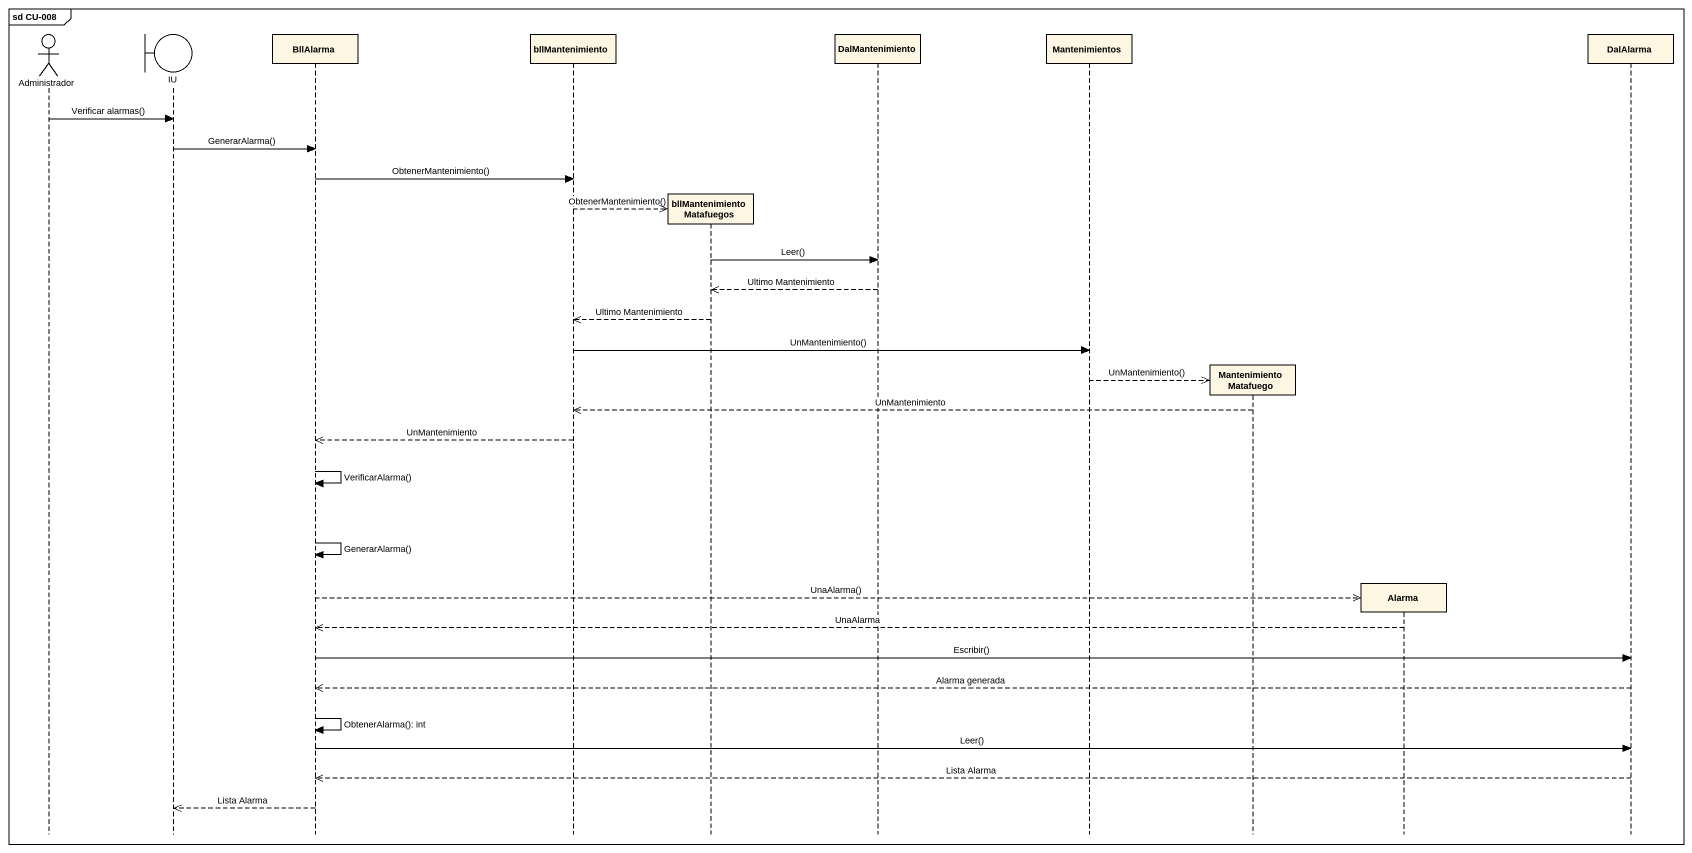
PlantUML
@startuml
mainframe sd CU-008
hide footbox
actor Administrador
boundary IU
participant BllAlarma
participant bllMantenimiento
participant "bllMantenimiento Matafuegos" as bllMantenimiento_Matafuegos
participant DalMantenimiento
participant Mantenimientos
participant "Mantenimiento Matafuego" as Mantenimiento_Matafuego
participant Alarma
participant DalAlarma

Administrador -> IU : Verificar alarmas()
IU -> BllAlarma : GenerarAlarma()
BllAlarma -> bllMantenimiento : ObtenerMantenimiento()
bllMantenimiento -->> bllMantenimiento_Matafuegos ** : ObtenerMantenimiento()
bllMantenimiento_Matafuegos -> DalMantenimiento : Leer()
DalMantenimiento -->> bllMantenimiento_Matafuegos : Ultimo Mantenimiento
bllMantenimiento_Matafuegos -->> bllMantenimiento : Ultimo Mantenimiento
bllMantenimiento -> Mantenimientos : UnMantenimiento()
Mantenimientos -->> Mantenimiento_Matafuego ** : UnMantenimiento()
Mantenimiento_Matafuego -->> bllMantenimiento : UnMantenimiento
bllMantenimiento -->> BllAlarma : UnMantenimiento
BllAlarma -> BllAlarma : VerificarAlarma()
BllAlarma -> BllAlarma : GenerarAlarma()
BllAlarma -->> Alarma ** : UnaAlarma()
Alarma -->> BllAlarma : UnaAlarma
BllAlarma -> DalAlarma : Escribir()
DalAlarma -->> BllAlarma : Alarma generada
BllAlarma -> BllAlarma : ObtenerAlarma(): int
BllAlarma -> DalAlarma : Leer()
DalAlarma -->> BllAlarma : Lista Alarma
BllAlarma -->> IU : Lista Alarma
@enduml
